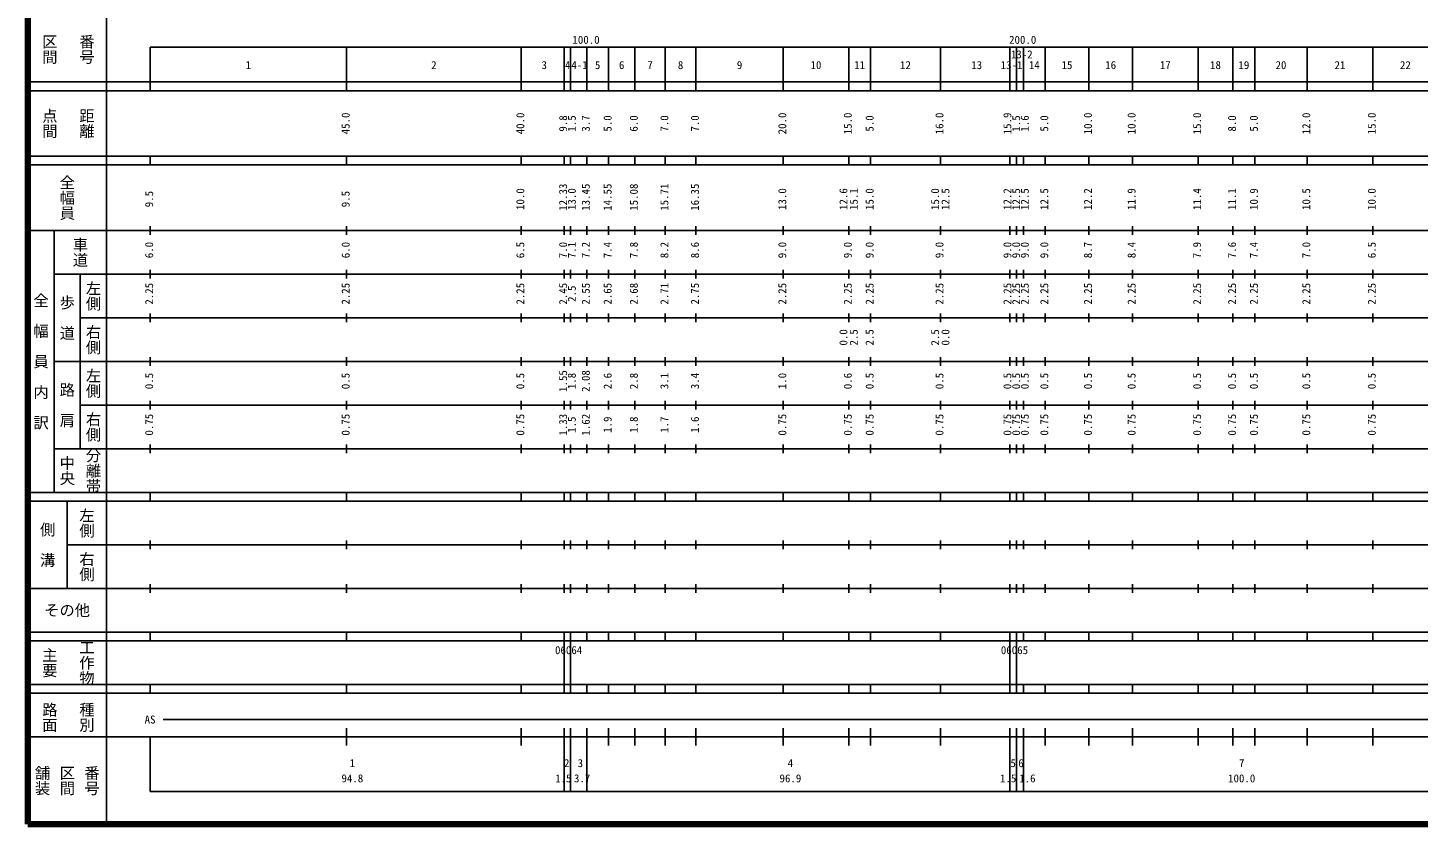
# Model space of a CAD drawing. Units: millimetres on the paper, enlarged 1000 times. Extents: x 40000 to 680000, y 20000 to 380000.
# Drawn here: x 40000 to 358424, y 20000 to 202409 of the extents above; entities that cross this region are included whole.
import ezdxf
from ezdxf.enums import TextEntityAlignment as Align

# ---------------------------------------------------------------- set-up
doc = ezdxf.new("R2010")
doc.units = ezdxf.units.MM
doc.header["$LTSCALE"] = 1000
doc.layers.add('M-TTL', color=2, linetype='Continuous', lineweight=140)
doc.layers.add('M-TTL-BAND', color=7, linetype='Continuous', lineweight=25)
doc.styles.add('@ＭＳ ゴシック', font='')
doc.styles.add('ＭＳ ゴシック', font='')
doc.styles.get('@ＭＳ ゴシック').set_extended_font_data('@MS Gothic')
doc.styles.get('ＭＳ ゴシック').set_extended_font_data('MS Gothic')

msp = doc.modelspace()

# ---------------------------------------------------------------- linework, layer by layer
at = {"layer": 'M-TTL'}
for p, q in [((40000, 380000), (40000, 20000)), ((40000, 20000), (680000, 20000))]:
    msp.add_line(p, q, dxfattribs=at)
at = {"layer": 'M-TTL-BAND'}
for p, q in [((58000, 370000), (58000, 20000)), ((68000, 198000), (579000, 198000)), ((68000, 198000), (68000, 188000)), ((113000, 188000), (113000, 198000)), ((153000, 188000), (153000, 198000)), ((162800, 188000), (162800, 198000)), ((164300, 188000), (164300, 198000)), ((168000, 188000), (168000, 198000)), ((173000, 188000), (173000, 198000)), ((179000, 188000), (179000, 198000)), ((186000, 188000), (186000, 198000)), ((193000, 188000), (193000, 198000)), ((213000, 188000), (213000, 198000)), ((228000, 188000), (228000, 198000)), ((233000, 188000), (233000, 198000)), ((249000, 188000), (249000, 198000)), ((264900, 188000), (264900, 198000)), ((266400, 188000), (266400, 198000)), ((268000, 188000), (268000, 198000)), ((273000, 188000), (273000, 198000)), ((283000, 188000), (283000, 198000)), ((293000, 188000), (293000, 198000)), ((308000, 188000), (308000, 198000)), ((316000, 188000), (316000, 198000)), ((321000, 188000), (321000, 198000)), ((333000, 188000), (333000, 198000)), ((348000, 188000), (348000, 198000)), ((40000, 190000), (579000, 190000)), ((40000, 188000), (579000, 188000)), ((40000, 173000), (579000, 173000)), ((68000, 171000), (68000, 173000)), ((113000, 171000), (113000, 173000)), ((153000, 171000), (153000, 173000)), ((162800, 171000), (162800, 173000)), ((164300, 171000), (164300, 173000)), ((168000, 171000), (168000, 173000)), ((173000, 171000), (173000, 173000)), ((179000, 171000), (179000, 173000)), ((186000, 171000), (186000, 173000)), ((193000, 171000), (193000, 173000)), ((213000, 171000), (213000, 173000)), ((228000, 171000), (228000, 173000)), ((233000, 171000), (233000, 173000)), ((249000, 171000), (249000, 173000)), ((264900, 171000), (264900, 173000)), ((266400, 171000), (266400, 173000)), ((268000, 171000), (268000, 173000)), ((273000, 171000), (273000, 173000)), ((283000, 171000), (283000, 173000)), ((293000, 171000), (293000, 173000)), ((308000, 171000), (308000, 173000)), ((316000, 171000), (316000, 173000)), ((321000, 171000), (321000, 173000)), ((333000, 171000), (333000, 173000)), ((348000, 171000), (348000, 173000)), ((40000, 171000), (579000, 171000)), ((68000, 155000), (68000, 157000)), ((113000, 155000), (113000, 157000)), ((153000, 155000), (153000, 157000)), ((162800, 155000), (162800, 157000)), ((164300, 155000), (164300, 157000)), ((168000, 155000), (168000, 157000)), ((173000, 155000), (173000, 157000)), ((179000, 155000), (179000, 157000)), ((186000, 155000), (186000, 157000)), ((193000, 155000), (193000, 157000)), ((213000, 155000), (213000, 157000)), ((228000, 155000), (228000, 157000)), ((233000, 155000), (233000, 157000)), ((249000, 155000), (249000, 157000)), ((264900, 155000), (264900, 157000)), ((266400, 155000), (266400, 157000)), ((268000, 155000), (268000, 157000)), ((273000, 155000), (273000, 157000)), ((283000, 155000), (283000, 157000)), ((293000, 155000), (293000, 157000)), ((308000, 155000), (308000, 157000)), ((316000, 155000), (316000, 157000)), ((321000, 155000), (321000, 157000)), ((333000, 155000), (333000, 157000)), ((348000, 155000), (348000, 157000)), ((40000, 156000), (579000, 156000)), ((46000, 96000), (46000, 156000)), ((68000, 145000), (68000, 147000)), ((113000, 145000), (113000, 147000)), ((153000, 145000), (153000, 147000)), ((162800, 145000), (162800, 147000)), ((164300, 145000), (164300, 147000)), ((168000, 145000), (168000, 147000)), ((173000, 145000), (173000, 147000)), ((179000, 145000), (179000, 147000)), ((186000, 145000), (186000, 147000)), ((193000, 145000), (193000, 147000)), ((213000, 145000), (213000, 147000)), ((228000, 145000), (228000, 147000)), ((233000, 145000), (233000, 147000)), ((249000, 145000), (249000, 147000)), ((264900, 145000), (264900, 147000)), ((266400, 145000), (266400, 147000)), ((268000, 145000), (268000, 147000)), ((273000, 145000), (273000, 147000)), ((283000, 145000), (283000, 147000)), ((293000, 145000), (293000, 147000)), ((308000, 145000), (308000, 147000)), ((316000, 145000), (316000, 147000)), ((321000, 145000), (321000, 147000)), ((333000, 145000), (333000, 147000)), ((348000, 145000), (348000, 147000)), ((46000, 146000), (579000, 146000)), ((52000, 146000), (52000, 106000)), ((68000, 135000), (68000, 137000)), ((113000, 135000), (113000, 137000)), ((153000, 135000), (153000, 137000)), ((162800, 135000), (162800, 137000)), ((164300, 135000), (164300, 137000)), ((168000, 135000), (168000, 137000)), ((173000, 135000), (173000, 137000)), ((179000, 135000), (179000, 137000)), ((186000, 135000), (186000, 137000)), ((193000, 135000), (193000, 137000)), ((213000, 135000), (213000, 137000)), ((228000, 135000), (228000, 137000)), ((233000, 135000), (233000, 137000)), ((249000, 135000), (249000, 137000)), ((264900, 135000), (264900, 137000)), ((266400, 135000), (266400, 137000)), ((268000, 135000), (268000, 137000)), ((273000, 135000), (273000, 137000)), ((283000, 135000), (283000, 137000)), ((293000, 135000), (293000, 137000)), ((308000, 135000), (308000, 137000)), ((316000, 135000), (316000, 137000)), ((321000, 135000), (321000, 137000)), ((333000, 135000), (333000, 137000)), ((348000, 135000), (348000, 137000)), ((52000, 136000), (579000, 136000)), ((46000, 126000), (579000, 126000)), ((68000, 125000), (68000, 127000)), ((113000, 125000), (113000, 127000)), ((153000, 125000), (153000, 127000)), ((162800, 125000), (162800, 127000)), ((164300, 125000), (164300, 127000)), ((168000, 125000), (168000, 127000)), ((173000, 125000), (173000, 127000)), ((179000, 125000), (179000, 127000)), ((186000, 125000), (186000, 127000)), ((193000, 125000), (193000, 127000)), ((213000, 125000), (213000, 127000)), ((228000, 125000), (228000, 127000)), ((233000, 125000), (233000, 127000)), ((249000, 125000), (249000, 127000)), ((264900, 125000), (264900, 127000)), ((266400, 125000), (266400, 127000)), ((268000, 125000), (268000, 127000)), ((273000, 125000), (273000, 127000)), ((283000, 125000), (283000, 127000)), ((293000, 125000), (293000, 127000)), ((308000, 125000), (308000, 127000)), ((316000, 125000), (316000, 127000)), ((321000, 125000), (321000, 127000)), ((333000, 125000), (333000, 127000)), ((348000, 125000), (348000, 127000)), ((52000, 116000), (579000, 116000)), ((68000, 115000), (68000, 117000)), ((113000, 115000), (113000, 117000)), ((153000, 115000), (153000, 117000)), ((162800, 115000), (162800, 117000)), ((164300, 115000), (164300, 117000)), ((168000, 115000), (168000, 117000)), ((173000, 115000), (173000, 117000)), ((179000, 115000), (179000, 117000)), ((186000, 115000), (186000, 117000)), ((193000, 115000), (193000, 117000)), ((213000, 115000), (213000, 117000)), ((228000, 115000), (228000, 117000)), ((233000, 115000), (233000, 117000)), ((249000, 115000), (249000, 117000)), ((264900, 115000), (264900, 117000)), ((266400, 115000), (266400, 117000)), ((268000, 115000), (268000, 117000)), ((273000, 115000), (273000, 117000)), ((283000, 115000), (283000, 117000)), ((293000, 115000), (293000, 117000)), ((308000, 115000), (308000, 117000)), ((316000, 115000), (316000, 117000)), ((321000, 115000), (321000, 117000)), ((333000, 115000), (333000, 117000)), ((348000, 115000), (348000, 117000)), ((46000, 106000), (579000, 106000)), ((68000, 105000), (68000, 107000)), ((113000, 105000), (113000, 107000)), ((153000, 105000), (153000, 107000)), ((162800, 105000), (162800, 107000)), ((164300, 105000), (164300, 107000)), ((168000, 105000), (168000, 107000)), ((173000, 105000), (173000, 107000)), ((179000, 105000), (179000, 107000)), ((186000, 105000), (186000, 107000)), ((193000, 105000), (193000, 107000)), ((213000, 105000), (213000, 107000)), ((228000, 105000), (228000, 107000)), ((233000, 105000), (233000, 107000)), ((249000, 105000), (249000, 107000)), ((264900, 105000), (264900, 107000)), ((266400, 105000), (266400, 107000)), ((268000, 105000), (268000, 107000)), ((273000, 105000), (273000, 107000)), ((283000, 105000), (283000, 107000)), ((293000, 105000), (293000, 107000)), ((308000, 105000), (308000, 107000)), ((316000, 105000), (316000, 107000)), ((321000, 105000), (321000, 107000)), ((333000, 105000), (333000, 107000)), ((348000, 105000), (348000, 107000)), ((40000, 96000), (579000, 96000)), ((68000, 94000), (68000, 96000)), ((113000, 94000), (113000, 96000)), ((153000, 94000), (153000, 96000)), ((162800, 94000), (162800, 96000)), ((164300, 94000), (164300, 96000)), ((168000, 94000), (168000, 96000)), ((173000, 94000), (173000, 96000)), ((179000, 94000), (179000, 96000)), ((186000, 94000), (186000, 96000)), ((193000, 94000), (193000, 96000)), ((213000, 94000), (213000, 96000)), ((228000, 94000), (228000, 96000)), ((233000, 94000), (233000, 96000)), ((249000, 94000), (249000, 96000)), ((264900, 94000), (264900, 96000)), ((266400, 94000), (266400, 96000)), ((268000, 94000), (268000, 96000)), ((273000, 94000), (273000, 96000)), ((283000, 94000), (283000, 96000)), ((293000, 94000), (293000, 96000)), ((308000, 94000), (308000, 96000)), ((316000, 94000), (316000, 96000)), ((321000, 94000), (321000, 96000)), ((333000, 94000), (333000, 96000)), ((348000, 94000), (348000, 96000)), ((40000, 94000), (579000, 94000)), ((49000, 94000), (49000, 74000)), ((49000, 84000), (579000, 84000)), ((68000, 83000), (68000, 85000)), ((113000, 83000), (113000, 85000)), ((153000, 83000), (153000, 85000)), ((162800, 83000), (162800, 85000)), ((164300, 83000), (164300, 85000)), ((168000, 83000), (168000, 85000)), ((173000, 83000), (173000, 85000)), ((179000, 83000), (179000, 85000)), ((186000, 83000), (186000, 85000)), ((193000, 83000), (193000, 85000)), ((213000, 83000), (213000, 85000)), ((228000, 83000), (228000, 85000)), ((233000, 83000), (233000, 85000)), ((249000, 83000), (249000, 85000)), ((264900, 83000), (264900, 85000)), ((266400, 83000), (266400, 85000)), ((268000, 83000), (268000, 85000)), ((273000, 83000), (273000, 85000)), ((283000, 83000), (283000, 85000)), ((293000, 83000), (293000, 85000)), ((308000, 83000), (308000, 85000)), ((316000, 83000), (316000, 85000)), ((321000, 83000), (321000, 85000)), ((333000, 83000), (333000, 85000)), ((348000, 83000), (348000, 85000)), ((40000, 74000), (579000, 74000)), ((68000, 73000), (68000, 75000)), ((113000, 73000), (113000, 75000)), ((153000, 73000), (153000, 75000)), ((162800, 73000), (162800, 75000)), ((164300, 73000), (164300, 75000)), ((168000, 73000), (168000, 75000)), ((173000, 73000), (173000, 75000)), ((179000, 73000), (179000, 75000)), ((186000, 73000), (186000, 75000)), ((193000, 73000), (193000, 75000)), ((213000, 73000), (213000, 75000)), ((228000, 73000), (228000, 75000)), ((233000, 73000), (233000, 75000)), ((249000, 73000), (249000, 75000)), ((264900, 73000), (264900, 75000)), ((266400, 73000), (266400, 75000)), ((268000, 73000), (268000, 75000)), ((273000, 73000), (273000, 75000)), ((283000, 73000), (283000, 75000)), ((293000, 73000), (293000, 75000)), ((308000, 73000), (308000, 75000)), ((316000, 73000), (316000, 75000)), ((321000, 73000), (321000, 75000)), ((333000, 73000), (333000, 75000)), ((348000, 73000), (348000, 75000)), ((40000, 64000), (579000, 64000)), ((68000, 62000), (68000, 64000)), ((113000, 62000), (113000, 64000)), ((153000, 62000), (153000, 64000)), ((162800, 62000), (162800, 64000)), ((164300, 62000), (164300, 64000)), ((168000, 62000), (168000, 64000)), ((173000, 62000), (173000, 64000)), ((179000, 62000), (179000, 64000)), ((186000, 62000), (186000, 64000)), ((193000, 62000), (193000, 64000)), ((213000, 62000), (213000, 64000)), ((228000, 62000), (228000, 64000)), ((233000, 62000), (233000, 64000)), ((249000, 62000), (249000, 64000)), ((264900, 62000), (264900, 64000)), ((266400, 62000), (266400, 64000)), ((268000, 62000), (268000, 64000)), ((273000, 62000), (273000, 64000)), ((283000, 62000), (283000, 64000)), ((293000, 62000), (293000, 64000)), ((308000, 62000), (308000, 64000)), ((316000, 62000), (316000, 64000)), ((321000, 62000), (321000, 64000)), ((333000, 62000), (333000, 64000)), ((348000, 62000), (348000, 64000)), ((40000, 62000), (579000, 62000)), ((162800, 52000), (162800, 62000)), ((164300, 52000), (164300, 62000)), ((264900, 52000), (264900, 62000)), ((266400, 52000), (266400, 62000)), ((40000, 52000), (579000, 52000)), ((68000, 50000), (68000, 52000)), ((113000, 50000), (113000, 52000)), ((153000, 50000), (153000, 52000)), ((162800, 50000), (162800, 52000)), ((164300, 50000), (164300, 52000)), ((168000, 50000), (168000, 52000)), ((173000, 50000), (173000, 52000)), ((179000, 50000), (179000, 52000)), ((186000, 50000), (186000, 52000)), ((193000, 50000), (193000, 52000)), ((213000, 50000), (213000, 52000)), ((228000, 50000), (228000, 52000)), ((233000, 50000), (233000, 52000)), ((249000, 50000), (249000, 52000)), ((264900, 50000), (264900, 52000)), ((266400, 50000), (266400, 52000)), ((268000, 50000), (268000, 52000)), ((273000, 50000), (273000, 52000)), ((283000, 50000), (283000, 52000)), ((293000, 50000), (293000, 52000)), ((308000, 50000), (308000, 52000)), ((316000, 50000), (316000, 52000)), ((321000, 50000), (321000, 52000)), ((333000, 50000), (333000, 52000)), ((348000, 50000), (348000, 52000)), ((40000, 50000), (579000, 50000)), ((71000, 44000), (565000, 44000)), ((113000, 38000), (113000, 42000)), ((153000, 38000), (153000, 42000)), ((162800, 27500), (162800, 42000)), ((164300, 27500), (164300, 42000)), ((168000, 27500), (168000, 42000)), ((173000, 38000), (173000, 42000)), ((179000, 38000), (179000, 42000)), ((186000, 38000), (186000, 42000)), ((193000, 38000), (193000, 42000)), ((213000, 38000), (213000, 42000)), ((228000, 38000), (228000, 42000)), ((233000, 38000), (233000, 42000)), ((249000, 38000), (249000, 42000)), ((264900, 27500), (264900, 42000)), ((266400, 27500), (266400, 42000)), ((268000, 27500), (268000, 42000)), ((273000, 38000), (273000, 42000)), ((283000, 38000), (283000, 42000)), ((293000, 38000), (293000, 42000)), ((308000, 38000), (308000, 42000)), ((316000, 38000), (316000, 42000)), ((321000, 38000), (321000, 42000)), ((333000, 38000), (333000, 42000)), ((348000, 38000), (348000, 42000)), ((40000, 40000), (579000, 40000)), ((68000, 40000), (68000, 27500)), ((68000, 27500), (579000, 27500))]:
    msp.add_line(p, q, dxfattribs=at)

# ---------------------------------------------------------------- texts
at = {"layer": 'M-TTL-BAND', "style": '@ＭＳ ゴシック'}
for s, p in [('区間', (45000, 197500)), ('番号', (53500, 197500)), ('点間', (45000, 180500)), ('距離', (53500, 180500)), ('全幅員', (49000, 163500)), ('車道', (52000, 151000)), ('左側', (55000, 141000)), ('全\u3000幅\u3000員\u3000内\u3000訳', (43000, 126000)), ('歩\u3000道', (49000, 136000)), ('右側', (55000, 131000)), ('左側', (55000, 121000)), ('路\u3000肩', (49000, 116000)), ('右側', (55000, 111000)), ('分離帯', (55000, 101000)), ('中央', (49000, 101000)), ('左側', (53500, 89000)), ('側\u3000溝', (44500, 84000)), ('右側', (53500, 79000)), ('工作物', (53500, 57000)), ('主要', (45000, 57000)), ('路面', (45000, 44500)), ('種別', (53500, 44500)), ('舗装', (43333, 30000)), ('区間', (49000, 30000)), ('番号', (54667, 30000))]:
    msp.add_text(s, height=2566, rotation=270, dxfattribs=at).set_placement(p, align=Align.MIDDLE_CENTER)
at = {"layer": 'M-TTL-BAND', "style": 'ＭＳ ゴシック'}
for s, p in [('100.0', (167844, 198195)), ('200.0', (267844, 198195)), ('1', (90500, 192405)), ('2', (133000, 192405)), ('3', (158273, 192405)), ('4', (163639, 192405)), ('4-1', (166359, 192405)), ('5', (170500, 192405)), ('6', (176000, 192405)), ('7', (182500, 192405)), ('8', (189500, 192405)), ('9', (203000, 192405)), ('10', (220500, 192405)), ('11', (230500, 192405)), ('12', (241000, 192405)), ('13', (257317, 192405)), ('13-1', (265314, 192405)), ('13-2', (267632, 194865)), ('14', (270500, 192405)), ('15', (278000, 192405)), ('16', (288000, 192405)), ('17', (300500, 192405)), ('18', (312000, 192405)), ('19', (318500, 192405)), ('20', (327000, 192405)), ('21', (340500, 192405)), ('22', (355500, 192405)), ('AS', (68000, 42500)), ('1', (114327, 32523)), ('2', (163420, 32523)), ('3', (166553, 32523)), ('4', (214646, 32523)), ('5', (265670, 32523)), ('6', (267452, 32523)), ('7', (318000, 32523)), ('94.8', (114327, 29033)), ('1.5', (162642, 29033)), ('3.7', (166953, 29033)), ('96.9', (214646, 29033)), ('1.5', (264516, 29033)), ('1.6', (268917, 29033)), ('100.0', (318000, 29033))]:
    msp.add_text(s, height=1833, dxfattribs=at).set_placement(p, align=Align.BOTTOM_CENTER)
for s, p in [('45.0', (114248, 180500)), ('40.0', (154248, 180500)), ('9.8', (164048, 180500)), ('1.5', (166048, 180500)), ('3.7', (169248, 180500)), ('5.0', (174248, 180500)), ('6.0', (180248, 180500)), ('7.0', (187248, 180500)), ('7.0', (194248, 180500)), ('20.0', (214248, 180500)), ('15.0', (229248, 180500)), ('5.0', (234248, 180500)), ('16.0', (250248, 180500)), ('15.9', (265801, 180500)), ('1.5', (267811, 180500)), ('1.6', (269784, 180500)), ('5.0', (274248, 180500)), ('10.0', (284248, 180500)), ('10.0', (294248, 180500)), ('15.0', (309248, 180500)), ('8.0', (317248, 180500)), ('5.0', (322248, 180500)), ('12.0', (334248, 180500)), ('15.0', (349248, 180500)), ('12.33', (164048, 163609)), ('13.45', (169248, 163609)), ('14.55', (174248, 163609)), ('15.08', (180248, 163609)), ('15.71', (187248, 163609)), ('16.35', (194248, 163609)), ('9.5', (69248, 163174)), ('9.5', (114248, 163174)), ('10.0', (154248, 163174)), ('13.0', (166048, 163174)), ('13.0', (214248, 163174)), ('12.6', (228248, 163174)), ('15.1', (230618, 163174)), ('15.0', (234248, 163174)), ('15.0', (249248, 163174)), ('12.5', (251618, 163174)), ('12.2', (265801, 163174)), ('12.5', (267811, 163174)), ('12.5', (269784, 163174)), ('12.5', (274248, 163174)), ('12.2', (284248, 163174)), ('11.9', (294248, 163174)), ('11.4', (309248, 163174)), ('11.1', (317248, 163174)), ('10.9', (322248, 163174)), ('10.5', (334248, 163174)), ('10.0', (349248, 163174)), ('6.0', (69248, 151500)), ('6.0', (114248, 151500)), ('6.5', (154248, 151500)), ('7.0', (164048, 151500)), ('7.1', (166048, 151500)), ('7.2', (169248, 151500)), ('7.4', (174248, 151500)), ('7.8', (180248, 151500)), ('8.2', (187248, 151500)), ('8.6', (194248, 151500)), ('9.0', (214248, 151500)), ('9.0', (229248, 151500)), ('9.0', (234248, 151500)), ('9.0', (250248, 151500)), ('9.0', (265801, 151500)), ('9.0', (267811, 151500)), ('9.0', (269784, 151500)), ('9.0', (274248, 151500)), ('8.7', (284248, 151500)), ('8.4', (294248, 151500)), ('7.9', (309248, 151500)), ('7.6', (317248, 151500)), ('7.4', (322248, 151500)), ('7.0', (334248, 151500)), ('6.5', (349248, 151500)), ('2.25', (69248, 141500)), ('2.25', (114248, 141500)), ('2.25', (154248, 141500)), ('2.45', (164048, 141500)), ('2.55', (169248, 141500)), ('2.65', (174248, 141500)), ('2.68', (180248, 141500)), ('2.71', (187248, 141500)), ('2.75', (194248, 141500)), ('2.25', (214248, 141500)), ('2.25', (229248, 141500)), ('2.25', (234248, 141500)), ('2.25', (250248, 141500)), ('2.25', (265801, 141500)), ('2.25', (267811, 141500)), ('2.25', (269784, 141500)), ('2.25', (274248, 141500)), ('2.25', (284248, 141500)), ('2.25', (294248, 141500)), ('2.25', (309248, 141500)), ('2.25', (317248, 141500)), ('2.25', (322248, 141500)), ('2.25', (334248, 141500)), ('2.25', (349248, 141500)), ('2.5', (166048, 141500)), ('0.0', (228248, 131500)), ('2.5', (230618, 131500)), ('2.5', (234248, 131500)), ('2.5', (249248, 131500)), ('0.0', (251618, 131500)), ('0.5', (69248, 121500)), ('0.5', (114248, 121500)), ('0.5', (154248, 121500)), ('1.55', (164048, 121500)), ('1.8', (166048, 121500)), ('2.08', (169248, 121500)), ('2.6', (174248, 121500)), ('2.8', (180248, 121500)), ('3.1', (187248, 121500)), ('3.4', (194248, 121500)), ('1.0', (214248, 121500)), ('0.6', (229248, 121500)), ('0.5', (234248, 121500)), ('0.5', (250248, 121500)), ('0.5', (265801, 121500)), ('0.5', (267811, 121500)), ('0.5', (269784, 121500)), ('0.5', (274248, 121500)), ('0.5', (284248, 121500)), ('0.5', (294248, 121500)), ('0.5', (309248, 121500)), ('0.5', (317248, 121500)), ('0.5', (322248, 121500)), ('0.5', (334248, 121500)), ('0.5', (349248, 121500)), ('0.75', (69248, 111500)), ('0.75', (114248, 111500)), ('0.75', (154248, 111500)), ('1.33', (164048, 111500)), ('1.5', (166048, 111500)), ('1.62', (169248, 111500)), ('1.9', (174248, 111500)), ('1.8', (180248, 111500)), ('1.7', (187248, 111500)), ('1.6', (194248, 111500)), ('0.75', (214248, 111500)), ('0.75', (229248, 111500)), ('0.75', (234248, 111500)), ('0.75', (250248, 111500)), ('0.75', (265801, 111500)), ('0.75', (267811, 111500)), ('0.75', (269784, 111500)), ('0.75', (274248, 111500)), ('0.75', (284248, 111500)), ('0.75', (294248, 111500)), ('0.75', (309248, 111500)), ('0.75', (317248, 111500)), ('0.75', (322248, 111500)), ('0.75', (334248, 111500)), ('0.75', (349248, 111500))]:
    msp.add_text(s, height=1833, rotation=90, dxfattribs=at).set_placement(p, align=Align.BOTTOM_CENTER)
msp.add_text('その他', height=2566, dxfattribs=at).set_placement((49000, 69000), align=Align.MIDDLE_CENTER)
for s, p in [('06064', (160739, 58405)), ('06065', (262849, 58405))]:
    msp.add_text(s, height=1833, dxfattribs=at).set_placement(p, align=Align.BOTTOM_LEFT)

doc.saveas('drawing.dxf')
